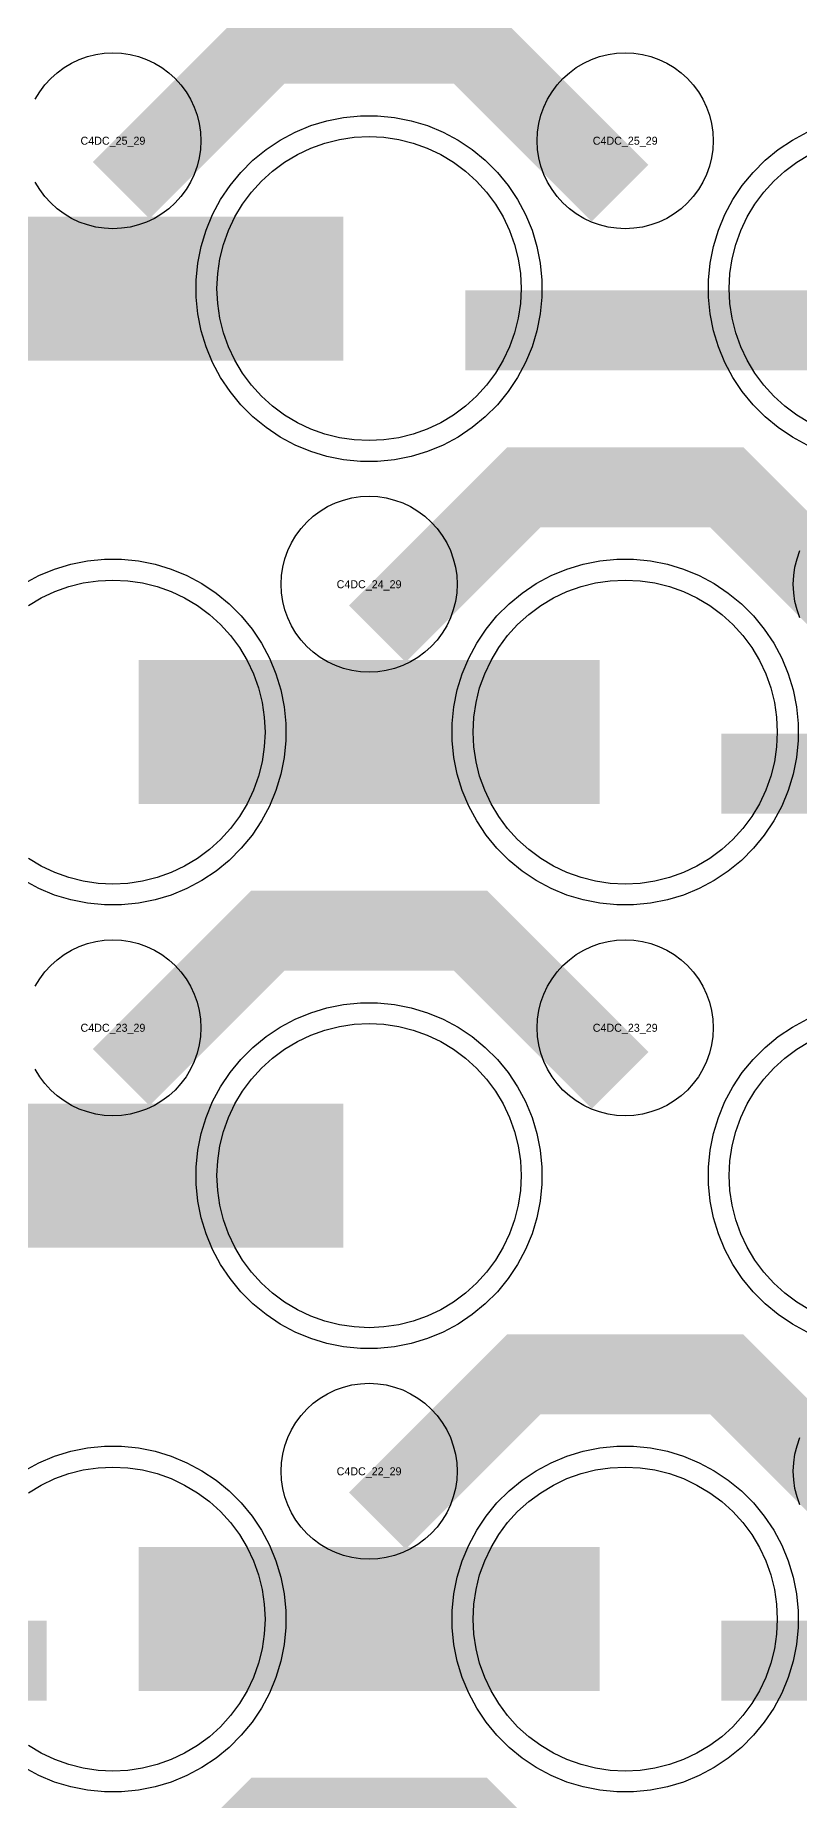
# Model space of a CAD drawing. Extents: x -11880 to 11880, y -14992 to 14992.
# Drawn here: x -2744 to -2506, y -11848 to -11296 of the extents above; entities that cross this region are included whole.
import ezdxf
from ezdxf.enums import TextEntityAlignment as Align

# ---------------------------------------------------------------- set-up
doc = ezdxf.new("R2010")
doc.units = 0
doc.header["$MEASUREMENT"] = 0
for name, color, linetype in [('GDS_775_DT_237', 138, 'CONTINUOUS'), ('RDL1_FS', 34, 'CONTINUOUS'), ('RDL_BS', 160, 'CONTINUOUS')]:
    doc.layers.add(name, color=color, linetype=linetype)

msp = doc.modelspace()

# ---------------------------------------------------------------- linework, layer by layer
at = {"layer": 'RDL1_FS'}
for points in [[(-2640, -11422.969), (-2644.657, -11422.74), (-2649.268, -11422.056), (-2653.791, -11420.924), (-2658.181, -11419.352), (-2662.395, -11417.36), (-2666.395, -11414.962), (-2670.14, -11412.184), (-2673.594, -11409.054), (-2676.724, -11405.6), (-2679.502, -11401.855), (-2681.9, -11397.855), (-2683.892, -11393.641), (-2685.464, -11389.251), (-2686.596, -11384.728), (-2687.28, -11380.117), (-2687.509, -11375.46), (-2687.28, -11370.803), (-2686.596, -11366.192), (-2685.464, -11361.669), (-2683.892, -11357.279), (-2681.9, -11353.065), (-2679.502, -11349.065), (-2676.724, -11345.32), (-2673.594, -11341.866), (-2670.14, -11338.736), (-2666.395, -11335.958), (-2662.395, -11333.56), (-2658.181, -11331.568), (-2653.791, -11329.996), (-2649.268, -11328.864), (-2644.657, -11328.18), (-2640, -11327.951), (-2635.343, -11328.18), (-2630.732, -11328.864), (-2626.209, -11329.996), (-2621.819, -11331.568), (-2617.605, -11333.56), (-2613.605, -11335.958), (-2609.86, -11338.736), (-2606.406, -11341.866), (-2603.276, -11345.32), (-2600.498, -11349.065), (-2598.1, -11353.065), (-2596.108, -11357.279), (-2594.536, -11361.669), (-2593.404, -11366.192), (-2592.72, -11370.803), (-2592.491, -11375.46), (-2592.72, -11380.117), (-2593.404, -11384.728), (-2594.536, -11389.251), (-2596.108, -11393.641), (-2598.1, -11397.855), (-2600.498, -11401.855), (-2603.276, -11405.6), (-2606.406, -11409.054), (-2609.86, -11412.184), (-2613.605, -11414.962), (-2617.605, -11417.36), (-2621.819, -11419.352), (-2626.209, -11420.924), (-2630.732, -11422.056), (-2635.343, -11422.74)], [(-2560, -11561.534), (-2564.657, -11561.305), (-2569.268, -11560.621), (-2573.791, -11559.489), (-2578.181, -11557.917), (-2582.395, -11555.925), (-2586.395, -11553.527), (-2590.14, -11550.749), (-2593.594, -11547.619), (-2596.724, -11544.165), (-2599.502, -11540.42), (-2601.9, -11536.42), (-2603.892, -11532.206), (-2605.464, -11527.816), (-2606.596, -11523.293), (-2607.28, -11518.682), (-2607.509, -11514.025), (-2607.28, -11509.368), (-2606.596, -11504.757), (-2605.464, -11500.234), (-2603.892, -11495.844), (-2601.9, -11491.63), (-2599.502, -11487.63), (-2596.724, -11483.885), (-2593.594, -11480.431), (-2590.14, -11477.301), (-2586.395, -11474.523), (-2582.395, -11472.125), (-2578.181, -11470.133), (-2573.791, -11468.561), (-2569.268, -11467.429), (-2564.657, -11466.745), (-2560, -11466.516), (-2555.343, -11466.745), (-2550.732, -11467.429), (-2546.209, -11468.561), (-2541.819, -11470.133), (-2537.605, -11472.125), (-2533.605, -11474.523), (-2529.86, -11477.301), (-2526.406, -11480.431), (-2523.276, -11483.885), (-2520.498, -11487.63), (-2518.1, -11491.63), (-2516.108, -11495.844), (-2514.536, -11500.234), (-2513.404, -11504.757), (-2512.72, -11509.368), (-2512.491, -11514.025), (-2512.72, -11518.682), (-2513.404, -11523.293), (-2514.536, -11527.816), (-2516.108, -11532.206), (-2518.1, -11536.42), (-2520.498, -11540.42), (-2523.276, -11544.165), (-2526.406, -11547.619), (-2529.86, -11550.749), (-2533.605, -11553.527), (-2537.605, -11555.925), (-2541.819, -11557.917), (-2546.209, -11559.489), (-2550.732, -11560.621), (-2555.343, -11561.305)], [(-2560, -11838.664), (-2564.657, -11838.435), (-2569.268, -11837.751), (-2573.791, -11836.619), (-2578.181, -11835.047), (-2582.395, -11833.055), (-2586.395, -11830.657), (-2590.14, -11827.879), (-2593.594, -11824.749), (-2596.724, -11821.295), (-2599.502, -11817.55), (-2601.9, -11813.55), (-2603.892, -11809.336), (-2605.464, -11804.946), (-2606.596, -11800.423), (-2607.28, -11795.812), (-2607.509, -11791.155), (-2607.28, -11786.498), (-2606.596, -11781.887), (-2605.464, -11777.364), (-2603.892, -11772.974), (-2601.9, -11768.76), (-2599.502, -11764.76), (-2596.724, -11761.015), (-2593.594, -11757.561), (-2590.14, -11754.431), (-2586.395, -11751.653), (-2582.395, -11749.255), (-2578.181, -11747.263), (-2573.791, -11745.691), (-2569.268, -11744.559), (-2564.657, -11743.875), (-2560, -11743.646), (-2555.343, -11743.875), (-2550.732, -11744.559), (-2546.209, -11745.691), (-2541.819, -11747.263), (-2537.605, -11749.255), (-2533.605, -11751.653), (-2529.86, -11754.431), (-2526.406, -11757.561), (-2523.276, -11761.015), (-2520.498, -11764.76), (-2518.1, -11768.76), (-2516.108, -11772.974), (-2514.536, -11777.364), (-2513.404, -11781.887), (-2512.72, -11786.498), (-2512.491, -11791.155), (-2512.72, -11795.812), (-2513.404, -11800.423), (-2514.536, -11804.946), (-2516.108, -11809.336), (-2518.1, -11813.55), (-2520.498, -11817.55), (-2523.276, -11821.295), (-2526.406, -11824.749), (-2529.86, -11827.879), (-2533.605, -11830.657), (-2537.605, -11833.055), (-2541.819, -11835.047), (-2546.209, -11836.619), (-2550.732, -11837.751), (-2555.343, -11838.435)]]:
    msp.add_lwpolyline(points, close=True, dxfattribs=at)
for points in [[(-2502.395, -11417.36), (-2506.395, -11414.962), (-2510.14, -11412.184), (-2513.594, -11409.054), (-2516.724, -11405.6), (-2519.502, -11401.855), (-2521.9, -11397.855), (-2523.892, -11393.641), (-2525.464, -11389.251), (-2526.596, -11384.728), (-2527.28, -11380.117), (-2527.509, -11375.46), (-2527.28, -11370.803), (-2526.596, -11366.192), (-2525.464, -11361.669), (-2523.892, -11357.279), (-2521.9, -11353.065), (-2519.502, -11349.065), (-2516.724, -11345.32), (-2513.594, -11341.866), (-2510.14, -11338.736), (-2506.395, -11335.958), (-2502.395, -11333.56)], [(-2746.395, -11474.523), (-2742.395, -11472.125), (-2738.181, -11470.133), (-2733.791, -11468.561), (-2729.268, -11467.429), (-2724.657, -11466.745), (-2720, -11466.516), (-2715.343, -11466.745), (-2710.732, -11467.429), (-2706.209, -11468.561), (-2701.819, -11470.133), (-2697.605, -11472.125), (-2693.605, -11474.523), (-2689.86, -11477.301), (-2686.406, -11480.431), (-2683.276, -11483.885), (-2680.498, -11487.63), (-2678.1, -11491.63), (-2676.108, -11495.844), (-2674.536, -11500.234), (-2673.404, -11504.757), (-2672.72, -11509.368), (-2672.491, -11514.025), (-2672.72, -11518.682), (-2673.404, -11523.293), (-2674.536, -11527.816), (-2676.108, -11532.206), (-2678.1, -11536.42), (-2680.498, -11540.42), (-2683.276, -11544.165), (-2686.406, -11547.619), (-2689.86, -11550.749), (-2693.605, -11553.527), (-2697.605, -11555.925), (-2701.819, -11557.917), (-2706.209, -11559.489), (-2710.732, -11560.621), (-2715.343, -11561.305), (-2720, -11561.534), (-2724.657, -11561.305), (-2729.268, -11560.621), (-2733.791, -11559.489), (-2738.181, -11557.917), (-2742.395, -11555.925), (-2746.395, -11553.527)], [(-2502.395, -11694.49), (-2506.395, -11692.092), (-2510.14, -11689.314), (-2513.594, -11686.184), (-2516.724, -11682.73), (-2519.502, -11678.985), (-2521.9, -11674.985), (-2523.892, -11670.771), (-2525.464, -11666.381), (-2526.596, -11661.858), (-2527.28, -11657.247), (-2527.509, -11652.59), (-2527.28, -11647.933), (-2526.596, -11643.322), (-2525.464, -11638.799), (-2523.892, -11634.409), (-2521.9, -11630.195), (-2519.502, -11626.195), (-2516.724, -11622.45), (-2513.594, -11618.996), (-2510.14, -11615.866), (-2506.395, -11613.088), (-2502.395, -11610.69)], [(-2746.395, -11751.653), (-2742.395, -11749.255), (-2738.181, -11747.263), (-2733.791, -11745.691), (-2729.268, -11744.559), (-2724.657, -11743.875), (-2720, -11743.646), (-2715.343, -11743.875), (-2710.732, -11744.559), (-2706.209, -11745.691), (-2701.819, -11747.263), (-2697.605, -11749.255), (-2693.605, -11751.653), (-2689.86, -11754.431), (-2686.406, -11757.561), (-2683.276, -11761.015), (-2680.498, -11764.76), (-2678.1, -11768.76), (-2676.108, -11772.974), (-2674.536, -11777.364), (-2673.404, -11781.887), (-2672.72, -11786.498), (-2672.491, -11791.155), (-2672.72, -11795.812), (-2673.404, -11800.423), (-2674.536, -11804.946), (-2676.108, -11809.336), (-2678.1, -11813.55), (-2680.498, -11817.55), (-2683.276, -11821.295), (-2686.406, -11824.749), (-2689.86, -11827.879), (-2693.605, -11830.657), (-2697.605, -11833.055), (-2701.819, -11835.047), (-2706.209, -11836.619), (-2710.732, -11837.751), (-2715.343, -11838.435), (-2720, -11838.664), (-2724.657, -11838.435), (-2729.268, -11837.751), (-2733.791, -11836.619), (-2738.181, -11835.047), (-2742.395, -11833.055), (-2746.395, -11830.657)]]:
    msp.add_lwpolyline(points, dxfattribs=at)
for points in [[(-2791.998, -11375.46, 45, 45, 0), (-2719.998, -11375.46, 45, 45, 0)], [(-2719.998, -11375.46, 45, 45, 0), (-2647.998, -11375.46, 45, 45, 0)], [(-2711.998, -11514.025, 45, 45, 0), (-2639.998, -11514.025, 45, 45, 0)], [(-2639.998, -11514.025, 45, 45, 0), (-2567.998, -11514.025, 45, 45, 0)], [(-2711.998, -11791.155, 45, 45, 0), (-2639.998, -11791.155, 45, 45, 0)], [(-2639.998, -11791.155, 45, 45, 0), (-2567.998, -11791.155, 45, 45, 0)]]:
    msp.add_lwpolyline(points, format="xyseb", dxfattribs=at)
at = {"layer": 'RDL1_FS', "color": 240, "true_color": 0xed1f24}
msp.add_lwpolyline([(-2640, -11700.099), (-2644.657, -11699.87), (-2649.268, -11699.186), (-2653.791, -11698.054), (-2658.181, -11696.482), (-2662.395, -11694.49), (-2666.395, -11692.092), (-2670.14, -11689.314), (-2673.594, -11686.184), (-2676.724, -11682.73), (-2679.502, -11678.985), (-2681.9, -11674.985), (-2683.892, -11670.771), (-2685.464, -11666.381), (-2686.596, -11661.858), (-2687.28, -11657.247), (-2687.509, -11652.59), (-2687.28, -11647.933), (-2686.596, -11643.322), (-2685.464, -11638.799), (-2683.892, -11634.409), (-2681.9, -11630.195), (-2679.502, -11626.195), (-2676.724, -11622.45), (-2673.594, -11618.996), (-2670.14, -11615.866), (-2666.395, -11613.088), (-2662.395, -11610.69), (-2658.181, -11608.698), (-2653.791, -11607.126), (-2649.268, -11605.994), (-2644.657, -11605.31), (-2640, -11605.081), (-2635.343, -11605.31), (-2630.732, -11605.994), (-2626.209, -11607.126), (-2621.819, -11608.698), (-2617.605, -11610.69), (-2613.605, -11613.088), (-2609.86, -11615.866), (-2606.406, -11618.996), (-2603.276, -11622.45), (-2600.498, -11626.195), (-2598.1, -11630.195), (-2596.108, -11634.409), (-2594.536, -11638.799), (-2593.404, -11643.322), (-2592.72, -11647.933), (-2592.491, -11652.59), (-2592.72, -11657.247), (-2593.404, -11661.858), (-2594.536, -11666.381), (-2596.108, -11670.771), (-2598.1, -11674.985), (-2600.498, -11678.985), (-2603.276, -11682.73), (-2606.406, -11686.184), (-2609.86, -11689.314), (-2613.605, -11692.092), (-2617.605, -11694.49), (-2621.819, -11696.482), (-2626.209, -11698.054), (-2630.732, -11699.186), (-2635.343, -11699.87)], close=True, dxfattribs=at)
for points in [[(-2791.998, -11652.59, 45, 45, 0), (-2719.998, -11652.59, 45, 45, 0)], [(-2719.998, -11652.59, 45, 45, 0), (-2647.998, -11652.59, 45, 45, 0)]]:
    msp.add_lwpolyline(points, format="xyseb", dxfattribs=at)
at = {"layer": 'RDL_BS'}
for points in [[(-2717.438, -11344.774, 25, 25, 0), (-2671.623, -11298.959, 25, 25, 0), (-2638.07, -11298.959, 25, 25, 0)], [(-2561.599, -11345.673, 25, 25, 0), (-2608.313, -11298.959, 25, 25, 0), (-2638.071, -11298.959, 25, 25, 0)], [(-2609.984, -11388.473, 25, 25, 0), (-2500.719, -11388.473, 25, 25, 0)], [(-2637.438, -11483.339, 25, 25, 0), (-2591.623, -11437.524, 25, 25, 0), (-2558.07, -11437.524, 25, 25, 0)], [(-2481.599, -11484.238, 25, 25, 0), (-2528.313, -11437.524, 25, 25, 0), (-2558.071, -11437.524, 25, 25, 0)], [(-2529.984, -11527.038, 25, 25, 0), (-2420.719, -11527.038, 25, 25, 0)], [(-2717.438, -11621.904, 25, 25, 0), (-2671.623, -11576.089, 25, 25, 0), (-2638.07, -11576.089, 25, 25, 0)], [(-2561.599, -11622.803, 25, 25, 0), (-2608.313, -11576.089, 25, 25, 0), (-2638.071, -11576.089, 25, 25, 0)], [(-2637.438, -11760.469, 25, 25, 0), (-2591.623, -11714.654, 25, 25, 0), (-2558.07, -11714.654, 25, 25, 0)], [(-2481.599, -11761.368, 25, 25, 0), (-2528.313, -11714.654, 25, 25, 0), (-2558.071, -11714.654, 25, 25, 0)], [(-2849.984, -11804.168, 25, 25, 0), (-2740.719, -11804.168, 25, 25, 0)], [(-2529.984, -11804.168, 25, 25, 0), (-2420.719, -11804.168, 25, 25, 0)], [(-2717.438, -11899.034, 25, 25, 0), (-2671.623, -11853.219, 25, 25, 0), (-2638.07, -11853.219, 25, 25, 0)], [(-2561.599, -11899.933, 25, 25, 0), (-2608.313, -11853.219, 25, 25, 0), (-2638.071, -11853.219, 25, 25, 0)]]:
    msp.add_lwpolyline(points, format="xyseb", dxfattribs=at)
for points in [[(-2744.25, -11316.316), (-2742.857, -11313.992), (-2741.254, -11311.829), (-2739.442, -11309.83), (-2737.443, -11308.018), (-2735.28, -11306.415), (-2732.956, -11305.022), (-2730.519, -11303.87), (-2727.984, -11302.963), (-2725.365, -11302.306), (-2722.693, -11301.91), (-2720, -11301.778), (-2717.307, -11301.91), (-2714.635, -11302.306), (-2712.016, -11302.963), (-2709.481, -11303.87), (-2707.044, -11305.022), (-2704.72, -11306.415), (-2702.557, -11308.018), (-2700.558, -11309.83), (-2698.746, -11311.829), (-2697.143, -11313.992), (-2695.75, -11316.316), (-2694.598, -11318.753), (-2693.691, -11321.288), (-2693.034, -11323.907), (-2692.638, -11326.579), (-2692.506, -11329.272), (-2692.638, -11331.965), (-2693.034, -11334.637), (-2693.691, -11337.256), (-2694.598, -11339.791), (-2695.75, -11342.228), (-2697.143, -11344.552), (-2698.746, -11346.715), (-2700.558, -11348.714), (-2702.557, -11350.526), (-2704.72, -11352.129), (-2707.044, -11353.522), (-2709.481, -11354.674), (-2712.016, -11355.581), (-2714.635, -11356.238), (-2717.307, -11356.634), (-2720, -11356.766), (-2722.693, -11356.634), (-2725.365, -11356.238), (-2727.984, -11355.581), (-2730.519, -11354.674), (-2732.956, -11353.522), (-2735.28, -11352.129), (-2737.443, -11350.526), (-2739.442, -11348.714), (-2741.254, -11346.715), (-2742.857, -11344.552), (-2744.25, -11342.228)], [(-2503.115, -11424.335), (-2507.777, -11421.843), (-2512.191, -11418.896), (-2516.292, -11415.534), (-2520.074, -11411.752), (-2523.436, -11407.651), (-2526.383, -11403.237), (-2528.875, -11398.575), (-2530.906, -11393.665), (-2532.437, -11388.625), (-2533.483, -11383.398), (-2534, -11378.104), (-2534, -11372.816), (-2533.483, -11367.522), (-2532.437, -11362.295), (-2530.906, -11357.255), (-2528.875, -11352.345), (-2526.383, -11347.683), (-2523.436, -11343.269), (-2520.074, -11339.168), (-2516.292, -11335.386), (-2512.191, -11332.024), (-2507.777, -11329.077), (-2503.115, -11326.585)], [(-2747.777, -11467.642), (-2743.115, -11465.15), (-2738.205, -11463.119), (-2733.165, -11461.588), (-2727.938, -11460.542), (-2722.644, -11460.025), (-2717.356, -11460.025), (-2712.062, -11460.542), (-2706.835, -11461.588), (-2701.795, -11463.119), (-2696.885, -11465.15), (-2692.223, -11467.642), (-2687.809, -11470.589), (-2683.708, -11473.951), (-2679.926, -11477.733), (-2676.564, -11481.834), (-2673.617, -11486.248), (-2671.125, -11490.91), (-2669.094, -11495.82), (-2667.563, -11500.86), (-2666.517, -11506.087), (-2666, -11511.381), (-2666, -11516.669), (-2666.517, -11521.963), (-2667.563, -11527.19), (-2669.094, -11532.23), (-2671.125, -11537.14), (-2673.617, -11541.802), (-2676.564, -11546.216), (-2679.926, -11550.317), (-2683.708, -11554.099), (-2687.809, -11557.461), (-2692.223, -11560.408), (-2696.885, -11562.9), (-2701.795, -11564.931), (-2706.835, -11566.462), (-2712.062, -11567.508), (-2717.356, -11568.025), (-2722.644, -11568.025), (-2727.938, -11567.508), (-2733.165, -11566.462), (-2738.205, -11564.931), (-2743.115, -11562.9), (-2747.777, -11560.408)], [(-2505.402, -11478.356), (-2506.309, -11475.821), (-2506.966, -11473.202), (-2507.362, -11470.53), (-2507.494, -11467.837), (-2507.362, -11465.144), (-2506.966, -11462.472), (-2506.309, -11459.853), (-2505.402, -11457.318)], [(-2744.25, -11593.446), (-2742.857, -11591.122), (-2741.254, -11588.959), (-2739.442, -11586.96), (-2737.443, -11585.148), (-2735.28, -11583.545), (-2732.956, -11582.152), (-2730.519, -11581), (-2727.984, -11580.093), (-2725.365, -11579.436), (-2722.693, -11579.04), (-2720, -11578.908), (-2717.307, -11579.04), (-2714.635, -11579.436), (-2712.016, -11580.093), (-2709.481, -11581), (-2707.044, -11582.152), (-2704.72, -11583.545), (-2702.557, -11585.148), (-2700.558, -11586.96), (-2698.746, -11588.959), (-2697.143, -11591.122), (-2695.75, -11593.446), (-2694.598, -11595.883), (-2693.691, -11598.418), (-2693.034, -11601.037), (-2692.638, -11603.709), (-2692.506, -11606.402), (-2692.638, -11609.095), (-2693.034, -11611.767), (-2693.691, -11614.386), (-2694.598, -11616.921), (-2695.75, -11619.358), (-2697.143, -11621.682), (-2698.746, -11623.845), (-2700.558, -11625.844), (-2702.557, -11627.656), (-2704.72, -11629.259), (-2707.044, -11630.652), (-2709.481, -11631.804), (-2712.016, -11632.711), (-2714.635, -11633.368), (-2717.307, -11633.764), (-2720, -11633.896), (-2722.693, -11633.764), (-2725.365, -11633.368), (-2727.984, -11632.711), (-2730.519, -11631.804), (-2732.956, -11630.652), (-2735.28, -11629.259), (-2737.443, -11627.656), (-2739.442, -11625.844), (-2741.254, -11623.845), (-2742.857, -11621.682), (-2744.25, -11619.358)], [(-2503.115, -11701.465), (-2507.777, -11698.973), (-2512.191, -11696.026), (-2516.292, -11692.664), (-2520.074, -11688.882), (-2523.436, -11684.781), (-2526.383, -11680.367), (-2528.875, -11675.705), (-2530.906, -11670.795), (-2532.437, -11665.755), (-2533.483, -11660.528), (-2534, -11655.234), (-2534, -11649.946), (-2533.483, -11644.652), (-2532.437, -11639.425), (-2530.906, -11634.385), (-2528.875, -11629.475), (-2526.383, -11624.813), (-2523.436, -11620.399), (-2520.074, -11616.298), (-2516.292, -11612.516), (-2512.191, -11609.154), (-2507.777, -11606.207), (-2503.115, -11603.715)], [(-2505.402, -11755.486), (-2506.309, -11752.951), (-2506.966, -11750.332), (-2507.362, -11747.66), (-2507.494, -11744.967), (-2507.362, -11742.274), (-2506.966, -11739.602), (-2506.309, -11736.983), (-2505.402, -11734.448)], [(-2747.777, -11744.772), (-2743.115, -11742.28), (-2738.205, -11740.249), (-2733.165, -11738.718), (-2727.938, -11737.672), (-2722.644, -11737.155), (-2717.356, -11737.155), (-2712.062, -11737.672), (-2706.835, -11738.718), (-2701.795, -11740.249), (-2696.885, -11742.28), (-2692.223, -11744.772), (-2687.809, -11747.719), (-2683.708, -11751.081), (-2679.926, -11754.863), (-2676.564, -11758.964), (-2673.617, -11763.378), (-2671.125, -11768.04), (-2669.094, -11772.95), (-2667.563, -11777.99), (-2666.517, -11783.217), (-2666, -11788.511), (-2666, -11793.799), (-2666.517, -11799.093), (-2667.563, -11804.32), (-2669.094, -11809.36), (-2671.125, -11814.27), (-2673.617, -11818.932), (-2676.564, -11823.346), (-2679.926, -11827.447), (-2683.708, -11831.229), (-2687.809, -11834.591), (-2692.223, -11837.538), (-2696.885, -11840.03), (-2701.795, -11842.061), (-2706.835, -11843.592), (-2712.062, -11844.638), (-2717.356, -11845.155), (-2722.644, -11845.155), (-2727.938, -11844.638), (-2733.165, -11843.592), (-2738.205, -11842.061), (-2743.115, -11840.03), (-2747.777, -11837.538)]]:
    msp.add_lwpolyline(points, dxfattribs=at)
for points in [[(-2560, -11356.766), (-2562.693, -11356.634), (-2565.365, -11356.238), (-2567.984, -11355.581), (-2570.519, -11354.674), (-2572.956, -11353.522), (-2575.28, -11352.129), (-2577.443, -11350.526), (-2579.442, -11348.714), (-2581.254, -11346.715), (-2582.857, -11344.552), (-2584.25, -11342.228), (-2585.402, -11339.791), (-2586.309, -11337.256), (-2586.966, -11334.637), (-2587.362, -11331.965), (-2587.494, -11329.272), (-2587.362, -11326.579), (-2586.966, -11323.907), (-2586.309, -11321.288), (-2585.402, -11318.753), (-2584.25, -11316.316), (-2582.857, -11313.992), (-2581.254, -11311.829), (-2579.442, -11309.83), (-2577.443, -11308.018), (-2575.28, -11306.415), (-2572.956, -11305.022), (-2570.519, -11303.87), (-2567.984, -11302.963), (-2565.365, -11302.306), (-2562.693, -11301.91), (-2560, -11301.778), (-2557.307, -11301.91), (-2554.635, -11302.306), (-2552.016, -11302.963), (-2549.481, -11303.87), (-2547.044, -11305.022), (-2544.72, -11306.415), (-2542.557, -11308.018), (-2540.558, -11309.83), (-2538.746, -11311.829), (-2537.143, -11313.992), (-2535.75, -11316.316), (-2534.598, -11318.753), (-2533.691, -11321.288), (-2533.034, -11323.907), (-2532.638, -11326.579), (-2532.506, -11329.272), (-2532.638, -11331.965), (-2533.034, -11334.637), (-2533.691, -11337.256), (-2534.598, -11339.791), (-2535.75, -11342.228), (-2537.143, -11344.552), (-2538.746, -11346.715), (-2540.558, -11348.714), (-2542.557, -11350.526), (-2544.72, -11352.129), (-2547.044, -11353.522), (-2549.481, -11354.674), (-2552.016, -11355.581), (-2554.635, -11356.238), (-2557.307, -11356.634)], [(-2642.644, -11429.46), (-2647.938, -11428.943), (-2653.165, -11427.897), (-2658.205, -11426.366), (-2663.115, -11424.335), (-2667.777, -11421.843), (-2672.191, -11418.896), (-2676.292, -11415.534), (-2680.074, -11411.752), (-2683.436, -11407.651), (-2686.383, -11403.237), (-2688.875, -11398.575), (-2690.906, -11393.665), (-2692.437, -11388.625), (-2693.483, -11383.398), (-2694, -11378.104), (-2694, -11372.816), (-2693.483, -11367.522), (-2692.437, -11362.295), (-2690.906, -11357.255), (-2688.875, -11352.345), (-2686.383, -11347.683), (-2683.436, -11343.269), (-2680.074, -11339.168), (-2676.292, -11335.386), (-2672.191, -11332.024), (-2667.777, -11329.077), (-2663.115, -11326.585), (-2658.205, -11324.554), (-2653.165, -11323.023), (-2647.938, -11321.977), (-2642.644, -11321.46), (-2637.356, -11321.46), (-2632.062, -11321.977), (-2626.835, -11323.023), (-2621.795, -11324.554), (-2616.885, -11326.585), (-2612.223, -11329.077), (-2607.809, -11332.024), (-2603.708, -11335.386), (-2599.926, -11339.168), (-2596.564, -11343.269), (-2593.617, -11347.683), (-2591.125, -11352.345), (-2589.094, -11357.255), (-2587.563, -11362.295), (-2586.517, -11367.522), (-2586, -11372.816), (-2586, -11378.104), (-2586.517, -11383.398), (-2587.563, -11388.625), (-2589.094, -11393.665), (-2591.125, -11398.575), (-2593.617, -11403.237), (-2596.564, -11407.651), (-2599.926, -11411.752), (-2603.708, -11415.534), (-2607.809, -11418.896), (-2612.223, -11421.843), (-2616.885, -11424.335), (-2621.795, -11426.366), (-2626.835, -11427.897), (-2632.062, -11428.943), (-2637.356, -11429.46)], [(-2640, -11495.331), (-2642.693, -11495.199), (-2645.365, -11494.803), (-2647.984, -11494.146), (-2650.519, -11493.239), (-2652.956, -11492.087), (-2655.28, -11490.694), (-2657.443, -11489.091), (-2659.442, -11487.279), (-2661.254, -11485.28), (-2662.857, -11483.117), (-2664.25, -11480.793), (-2665.402, -11478.356), (-2666.309, -11475.821), (-2666.966, -11473.202), (-2667.362, -11470.53), (-2667.494, -11467.837), (-2667.362, -11465.144), (-2666.966, -11462.472), (-2666.309, -11459.853), (-2665.402, -11457.318), (-2664.25, -11454.881), (-2662.857, -11452.557), (-2661.254, -11450.394), (-2659.442, -11448.395), (-2657.443, -11446.583), (-2655.28, -11444.98), (-2652.956, -11443.587), (-2650.519, -11442.435), (-2647.984, -11441.528), (-2645.365, -11440.871), (-2642.693, -11440.475), (-2640, -11440.343), (-2637.307, -11440.475), (-2634.635, -11440.871), (-2632.016, -11441.528), (-2629.481, -11442.435), (-2627.044, -11443.587), (-2624.72, -11444.98), (-2622.557, -11446.583), (-2620.558, -11448.395), (-2618.746, -11450.394), (-2617.143, -11452.557), (-2615.75, -11454.881), (-2614.598, -11457.318), (-2613.691, -11459.853), (-2613.034, -11462.472), (-2612.638, -11465.144), (-2612.506, -11467.837), (-2612.638, -11470.53), (-2613.034, -11473.202), (-2613.691, -11475.821), (-2614.598, -11478.356), (-2615.75, -11480.793), (-2617.143, -11483.117), (-2618.746, -11485.28), (-2620.558, -11487.279), (-2622.557, -11489.091), (-2624.72, -11490.694), (-2627.044, -11492.087), (-2629.481, -11493.239), (-2632.016, -11494.146), (-2634.635, -11494.803), (-2637.307, -11495.199)], [(-2562.644, -11568.025), (-2567.938, -11567.508), (-2573.165, -11566.462), (-2578.205, -11564.931), (-2583.115, -11562.9), (-2587.777, -11560.408), (-2592.191, -11557.461), (-2596.292, -11554.099), (-2600.074, -11550.317), (-2603.436, -11546.216), (-2606.383, -11541.802), (-2608.875, -11537.14), (-2610.906, -11532.23), (-2612.437, -11527.19), (-2613.483, -11521.963), (-2614, -11516.669), (-2614, -11511.381), (-2613.483, -11506.087), (-2612.437, -11500.86), (-2610.906, -11495.82), (-2608.875, -11490.91), (-2606.383, -11486.248), (-2603.436, -11481.834), (-2600.074, -11477.733), (-2596.292, -11473.951), (-2592.191, -11470.589), (-2587.777, -11467.642), (-2583.115, -11465.15), (-2578.205, -11463.119), (-2573.165, -11461.588), (-2567.938, -11460.542), (-2562.644, -11460.025), (-2557.356, -11460.025), (-2552.062, -11460.542), (-2546.835, -11461.588), (-2541.795, -11463.119), (-2536.885, -11465.15), (-2532.223, -11467.642), (-2527.809, -11470.589), (-2523.708, -11473.951), (-2519.926, -11477.733), (-2516.564, -11481.834), (-2513.617, -11486.248), (-2511.125, -11490.91), (-2509.094, -11495.82), (-2507.563, -11500.86), (-2506.517, -11506.087), (-2506, -11511.381), (-2506, -11516.669), (-2506.517, -11521.963), (-2507.563, -11527.19), (-2509.094, -11532.23), (-2511.125, -11537.14), (-2513.617, -11541.802), (-2516.564, -11546.216), (-2519.926, -11550.317), (-2523.708, -11554.099), (-2527.809, -11557.461), (-2532.223, -11560.408), (-2536.885, -11562.9), (-2541.795, -11564.931), (-2546.835, -11566.462), (-2552.062, -11567.508), (-2557.356, -11568.025)], [(-2560, -11633.896), (-2562.693, -11633.764), (-2565.365, -11633.368), (-2567.984, -11632.711), (-2570.519, -11631.804), (-2572.956, -11630.652), (-2575.28, -11629.259), (-2577.443, -11627.656), (-2579.442, -11625.844), (-2581.254, -11623.845), (-2582.857, -11621.682), (-2584.25, -11619.358), (-2585.402, -11616.921), (-2586.309, -11614.386), (-2586.966, -11611.767), (-2587.362, -11609.095), (-2587.494, -11606.402), (-2587.362, -11603.709), (-2586.966, -11601.037), (-2586.309, -11598.418), (-2585.402, -11595.883), (-2584.25, -11593.446), (-2582.857, -11591.122), (-2581.254, -11588.959), (-2579.442, -11586.96), (-2577.443, -11585.148), (-2575.28, -11583.545), (-2572.956, -11582.152), (-2570.519, -11581), (-2567.984, -11580.093), (-2565.365, -11579.436), (-2562.693, -11579.04), (-2560, -11578.908), (-2557.307, -11579.04), (-2554.635, -11579.436), (-2552.016, -11580.093), (-2549.481, -11581), (-2547.044, -11582.152), (-2544.72, -11583.545), (-2542.557, -11585.148), (-2540.558, -11586.96), (-2538.746, -11588.959), (-2537.143, -11591.122), (-2535.75, -11593.446), (-2534.598, -11595.883), (-2533.691, -11598.418), (-2533.034, -11601.037), (-2532.638, -11603.709), (-2532.506, -11606.402), (-2532.638, -11609.095), (-2533.034, -11611.767), (-2533.691, -11614.386), (-2534.598, -11616.921), (-2535.75, -11619.358), (-2537.143, -11621.682), (-2538.746, -11623.845), (-2540.558, -11625.844), (-2542.557, -11627.656), (-2544.72, -11629.259), (-2547.044, -11630.652), (-2549.481, -11631.804), (-2552.016, -11632.711), (-2554.635, -11633.368), (-2557.307, -11633.764)], [(-2640, -11772.461), (-2642.693, -11772.329), (-2645.365, -11771.933), (-2647.984, -11771.276), (-2650.519, -11770.369), (-2652.956, -11769.217), (-2655.28, -11767.824), (-2657.443, -11766.221), (-2659.442, -11764.409), (-2661.254, -11762.41), (-2662.857, -11760.247), (-2664.25, -11757.923), (-2665.402, -11755.486), (-2666.309, -11752.951), (-2666.966, -11750.332), (-2667.362, -11747.66), (-2667.494, -11744.967), (-2667.362, -11742.274), (-2666.966, -11739.602), (-2666.309, -11736.983), (-2665.402, -11734.448), (-2664.25, -11732.011), (-2662.857, -11729.687), (-2661.254, -11727.524), (-2659.442, -11725.525), (-2657.443, -11723.713), (-2655.28, -11722.11), (-2652.956, -11720.717), (-2650.519, -11719.565), (-2647.984, -11718.658), (-2645.365, -11718.001), (-2642.693, -11717.605), (-2640, -11717.473), (-2637.307, -11717.605), (-2634.635, -11718.001), (-2632.016, -11718.658), (-2629.481, -11719.565), (-2627.044, -11720.717), (-2624.72, -11722.11), (-2622.557, -11723.713), (-2620.558, -11725.525), (-2618.746, -11727.524), (-2617.143, -11729.687), (-2615.75, -11732.011), (-2614.598, -11734.448), (-2613.691, -11736.983), (-2613.034, -11739.602), (-2612.638, -11742.274), (-2612.506, -11744.967), (-2612.638, -11747.66), (-2613.034, -11750.332), (-2613.691, -11752.951), (-2614.598, -11755.486), (-2615.75, -11757.923), (-2617.143, -11760.247), (-2618.746, -11762.41), (-2620.558, -11764.409), (-2622.557, -11766.221), (-2624.72, -11767.824), (-2627.044, -11769.217), (-2629.481, -11770.369), (-2632.016, -11771.276), (-2634.635, -11771.933), (-2637.307, -11772.329)], [(-2562.644, -11845.155), (-2567.938, -11844.638), (-2573.165, -11843.592), (-2578.205, -11842.061), (-2583.115, -11840.03), (-2587.777, -11837.538), (-2592.191, -11834.591), (-2596.292, -11831.229), (-2600.074, -11827.447), (-2603.436, -11823.346), (-2606.383, -11818.932), (-2608.875, -11814.27), (-2610.906, -11809.36), (-2612.437, -11804.32), (-2613.483, -11799.093), (-2614, -11793.799), (-2614, -11788.511), (-2613.483, -11783.217), (-2612.437, -11777.99), (-2610.906, -11772.95), (-2608.875, -11768.04), (-2606.383, -11763.378), (-2603.436, -11758.964), (-2600.074, -11754.863), (-2596.292, -11751.081), (-2592.191, -11747.719), (-2587.777, -11744.772), (-2583.115, -11742.28), (-2578.205, -11740.249), (-2573.165, -11738.718), (-2567.938, -11737.672), (-2562.644, -11737.155), (-2557.356, -11737.155), (-2552.062, -11737.672), (-2546.835, -11738.718), (-2541.795, -11740.249), (-2536.885, -11742.28), (-2532.223, -11744.772), (-2527.809, -11747.719), (-2523.708, -11751.081), (-2519.926, -11754.863), (-2516.564, -11758.964), (-2513.617, -11763.378), (-2511.125, -11768.04), (-2509.094, -11772.95), (-2507.563, -11777.99), (-2506.517, -11783.217), (-2506, -11788.511), (-2506, -11793.799), (-2506.517, -11799.093), (-2507.563, -11804.32), (-2509.094, -11809.36), (-2511.125, -11814.27), (-2513.617, -11818.932), (-2516.564, -11823.346), (-2519.926, -11827.447), (-2523.708, -11831.229), (-2527.809, -11834.591), (-2532.223, -11837.538), (-2536.885, -11840.03), (-2541.795, -11842.061), (-2546.835, -11843.592), (-2552.062, -11844.638), (-2557.356, -11845.155)]]:
    msp.add_lwpolyline(points, close=True, dxfattribs=at)
at = {"layer": 'RDL_BS', "color": 240, "true_color": 0xed1f24}
msp.add_lwpolyline([(-2642.644, -11706.59), (-2647.938, -11706.073), (-2653.165, -11705.027), (-2658.205, -11703.496), (-2663.115, -11701.465), (-2667.777, -11698.973), (-2672.191, -11696.026), (-2676.292, -11692.664), (-2680.074, -11688.882), (-2683.436, -11684.781), (-2686.383, -11680.367), (-2688.875, -11675.705), (-2690.906, -11670.795), (-2692.437, -11665.755), (-2693.483, -11660.528), (-2694, -11655.234), (-2694, -11649.946), (-2693.483, -11644.652), (-2692.437, -11639.425), (-2690.906, -11634.385), (-2688.875, -11629.475), (-2686.383, -11624.813), (-2683.436, -11620.399), (-2680.074, -11616.298), (-2676.292, -11612.516), (-2672.191, -11609.154), (-2667.777, -11606.207), (-2663.115, -11603.715), (-2658.205, -11601.684), (-2653.165, -11600.153), (-2647.938, -11599.107), (-2642.644, -11598.59), (-2637.356, -11598.59), (-2632.062, -11599.107), (-2626.835, -11600.153), (-2621.795, -11601.684), (-2616.885, -11603.715), (-2612.223, -11606.207), (-2607.809, -11609.154), (-2603.708, -11612.516), (-2599.926, -11616.298), (-2596.564, -11620.399), (-2593.617, -11624.813), (-2591.125, -11629.475), (-2589.094, -11634.385), (-2587.563, -11639.425), (-2586.517, -11644.652), (-2586, -11649.946), (-2586, -11655.234), (-2586.517, -11660.528), (-2587.563, -11665.755), (-2589.094, -11670.795), (-2591.125, -11675.705), (-2593.617, -11680.367), (-2596.564, -11684.781), (-2599.926, -11688.882), (-2603.708, -11692.664), (-2607.809, -11696.026), (-2612.223, -11698.973), (-2616.885, -11701.465), (-2621.795, -11703.496), (-2626.835, -11705.027), (-2632.062, -11706.073), (-2637.356, -11706.59)], close=True, dxfattribs=at)

# ---------------------------------------------------------------- texts
at = {"layer": 'GDS_775_DT_237'}
for s, p in [('C4DC_25_29', (-2720, -11329.272)), ('C4DC_25_29', (-2720, -11329.272)), ('C4DC_25_29', (-2560, -11329.272)), ('C4DC_25_29', (-2560, -11329.272)), ('C4DC_24_29', (-2640, -11467.837)), ('C4DC_24_29', (-2640, -11467.837)), ('C4DC_23_29', (-2720, -11606.402)), ('C4DC_23_29', (-2720, -11606.402)), ('C4DC_23_29', (-2560, -11606.402)), ('C4DC_23_29', (-2560, -11606.402)), ('C4DC_22_29', (-2640, -11744.967)), ('C4DC_22_29', (-2640, -11744.967))]:
    msp.add_text(s, height=2.5, dxfattribs=at).set_placement(p, align=Align.MIDDLE_CENTER)

doc.saveas('drawing.dxf')
